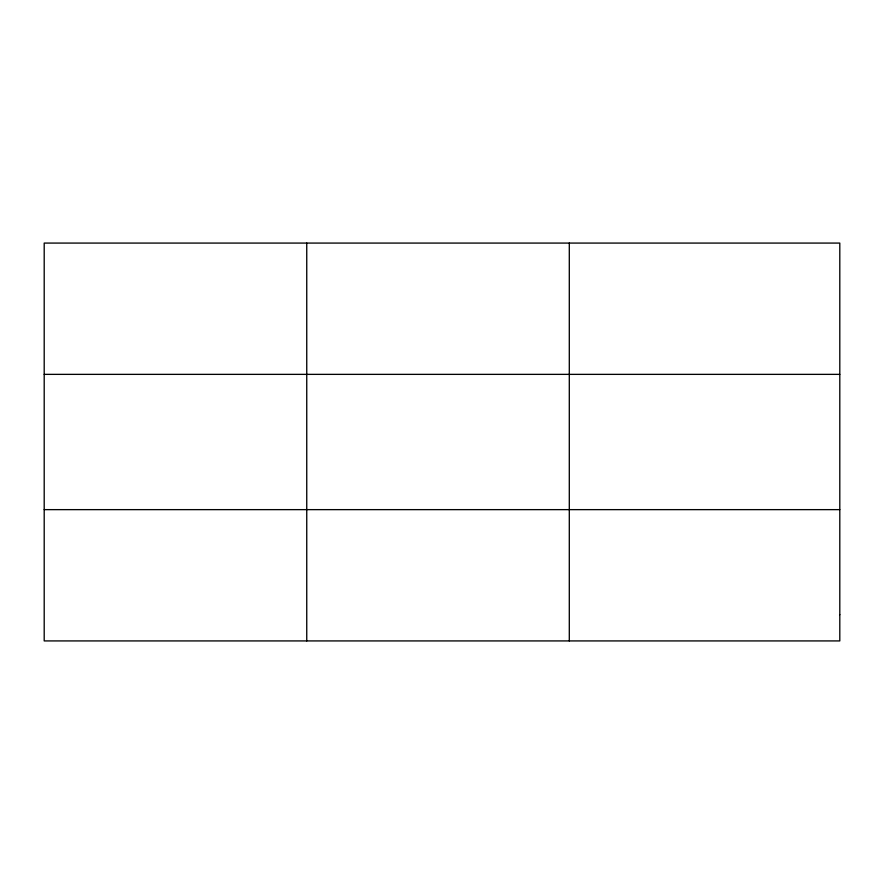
<?xml version="1.0" encoding="UTF-8"?>
<svg xmlns="http://www.w3.org/2000/svg" width="884" height="884" viewBox="0 0 884 884"><rect width="100%" height="100%" fill="white"/><g stroke="black" fill="none" stroke-linecap="round" stroke-linejoin="round"><path stroke-width="1.33" d="M306.748 640.922L306.748 243.078M569.296 640.922L569.296 243.078M44.2 374.363L839.8 374.363M44.2 509.637L839.8 509.637M839.8 614.656L839.8 640.922L44.2 640.922L44.2 243.078L839.8 243.078L839.8 614.656"/></g></svg>
